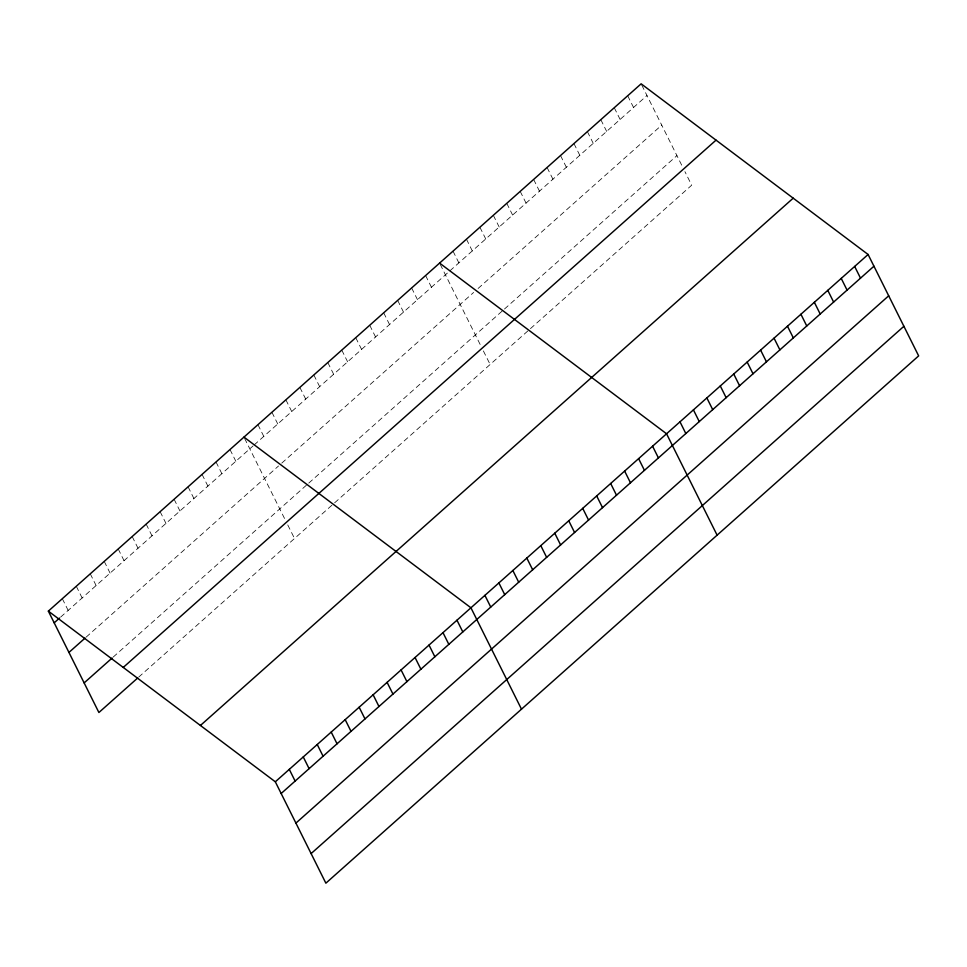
<?xml version="1.0" encoding="UTF-8"?>
<svg xmlns="http://www.w3.org/2000/svg" width="967" height="967" viewBox="0 0 967 967"><rect width="100%" height="100%" fill="white"/><g stroke="black" fill="none" stroke-linecap="round" stroke-linejoin="round"><path stroke-width="0.73" stroke-dasharray="4.83 3.63" d="M60.643 617.091L253.028 445.956M254.103 445.001L448.785 271.824M449.909 270.833L646.971 95.54M86.148 637.132L278.532 465.985M281.76 463.12L473.612 292.457M478.097 288.468L661.73 125.13M113.163 657.101L307.711 484.044M308.787 483.089L502.26 310.987M504.496 309.005L676.924 155.614M138.668 677.13L529.324 329.626M530.448 328.635L691.683 185.205L684.926 171.643M641.786 85.12L681.844 165.478M627.692 95.769L633.542 107.482M614.263 107.724L620.101 119.437M600.821 119.678L606.66 131.391M587.392 131.633L593.23 143.346M573.951 143.575L579.789 155.3M560.509 155.53L566.36 167.243M547.08 167.484L552.919 179.197M533.639 179.439L539.477 191.152M520.21 191.393L526.048 203.106M506.768 203.336L512.607 215.061M493.327 215.29L499.177 227.003M479.898 227.245L485.736 238.958M466.457 239.2L472.295 250.912M453.027 251.154L458.866 262.867M440.239 264.402L480.297 344.76M483.379 350.924L490.136 364.486M425.613 275.535L431.451 287.247M411.64 287.961L417.478 299.673M397.667 300.386L403.505 312.099M383.694 312.812L389.532 324.537M369.72 325.25L375.559 336.963M355.747 337.676L361.585 349.389M341.774 350.102L347.624 361.815M327.801 362.54L333.651 374.253M313.828 374.966L319.678 386.679M299.855 387.392L305.705 399.105M285.881 399.818L291.732 411.531M271.908 412.256L277.759 423.969M257.947 424.682L263.786 436.395M244.615 438.414L284.685 518.771M287.755 524.936L294.524 538.498M230.001 449.534L235.839 461.259M216.028 461.972L221.866 473.685M202.055 474.398L207.893 486.111M188.082 486.824L193.92 498.537M174.108 499.25L179.947 510.975M160.135 511.688L165.973 523.401M146.162 524.114L152 535.827M132.189 536.54L138.027 548.253M118.216 548.966L124.054 560.691M104.243 561.404L110.081 573.117M90.269 573.83L96.108 585.543M76.296 586.256L82.135 597.969M62.323 598.694L68.161 610.407"/><path stroke-width="1.45" d="M48.35 611.12L641.133 83.815L868.1 254.49L918.65 355.88L325.867 883.185L275.317 781.795L48.35 611.12L98.9 712.51L137.592 678.085M54.188 622.833L59.567 618.046M68.947 652.423L85.072 638.087M84.141 682.907L112.087 658.056M123.244 667.435L716.027 140.142M200.423 725.468L793.206 198.175M275.317 781.795L868.1 254.49M281.155 793.508L873.938 266.215M295.914 823.098L888.697 295.805M311.108 853.583L903.891 326.29M439.586 263.097L666.553 433.772L717.103 535.162M243.974 437.108L470.929 607.784L521.491 709.174M854.659 266.445L860.509 278.158M841.23 278.399L847.068 290.112M827.788 290.354L833.627 302.067M814.359 302.308L820.197 314.021M800.918 314.251L806.756 325.976M787.476 326.205L793.327 337.918M774.047 338.16L779.886 349.873M760.606 350.114L766.444 361.827M747.177 362.069L753.015 373.782M733.735 374.011L739.574 385.724M720.294 385.966L726.144 397.679M706.865 397.921L712.703 409.633M693.424 409.875L699.262 421.588M679.994 421.83L685.833 433.542M652.58 446.21L658.418 457.923M638.607 458.636L644.445 470.349M624.634 471.062L630.472 482.775M610.66 483.488L616.499 495.213M596.687 495.926L602.526 507.639M582.714 508.352L588.552 520.065M568.741 520.778L574.579 532.491M554.768 533.204L560.606 544.929M540.795 545.642L546.645 557.355M526.822 558.068L532.672 569.781M512.848 570.494L518.699 582.207M498.875 582.92L504.726 594.645M484.902 595.358L490.752 607.071M456.968 620.21L462.806 631.922M442.995 632.648L448.833 644.36M429.022 645.074L434.86 656.786M415.048 657.5L420.887 669.212M401.075 669.926L406.914 681.638M387.102 682.364L392.94 694.076M373.129 694.789L378.967 706.502M359.156 707.215L364.994 718.928M345.183 719.641L351.021 731.366M331.21 732.079L337.048 743.792M317.236 744.505L323.075 756.218M303.263 756.931L309.102 768.644M289.29 769.357L295.128 781.082"/></g></svg>
